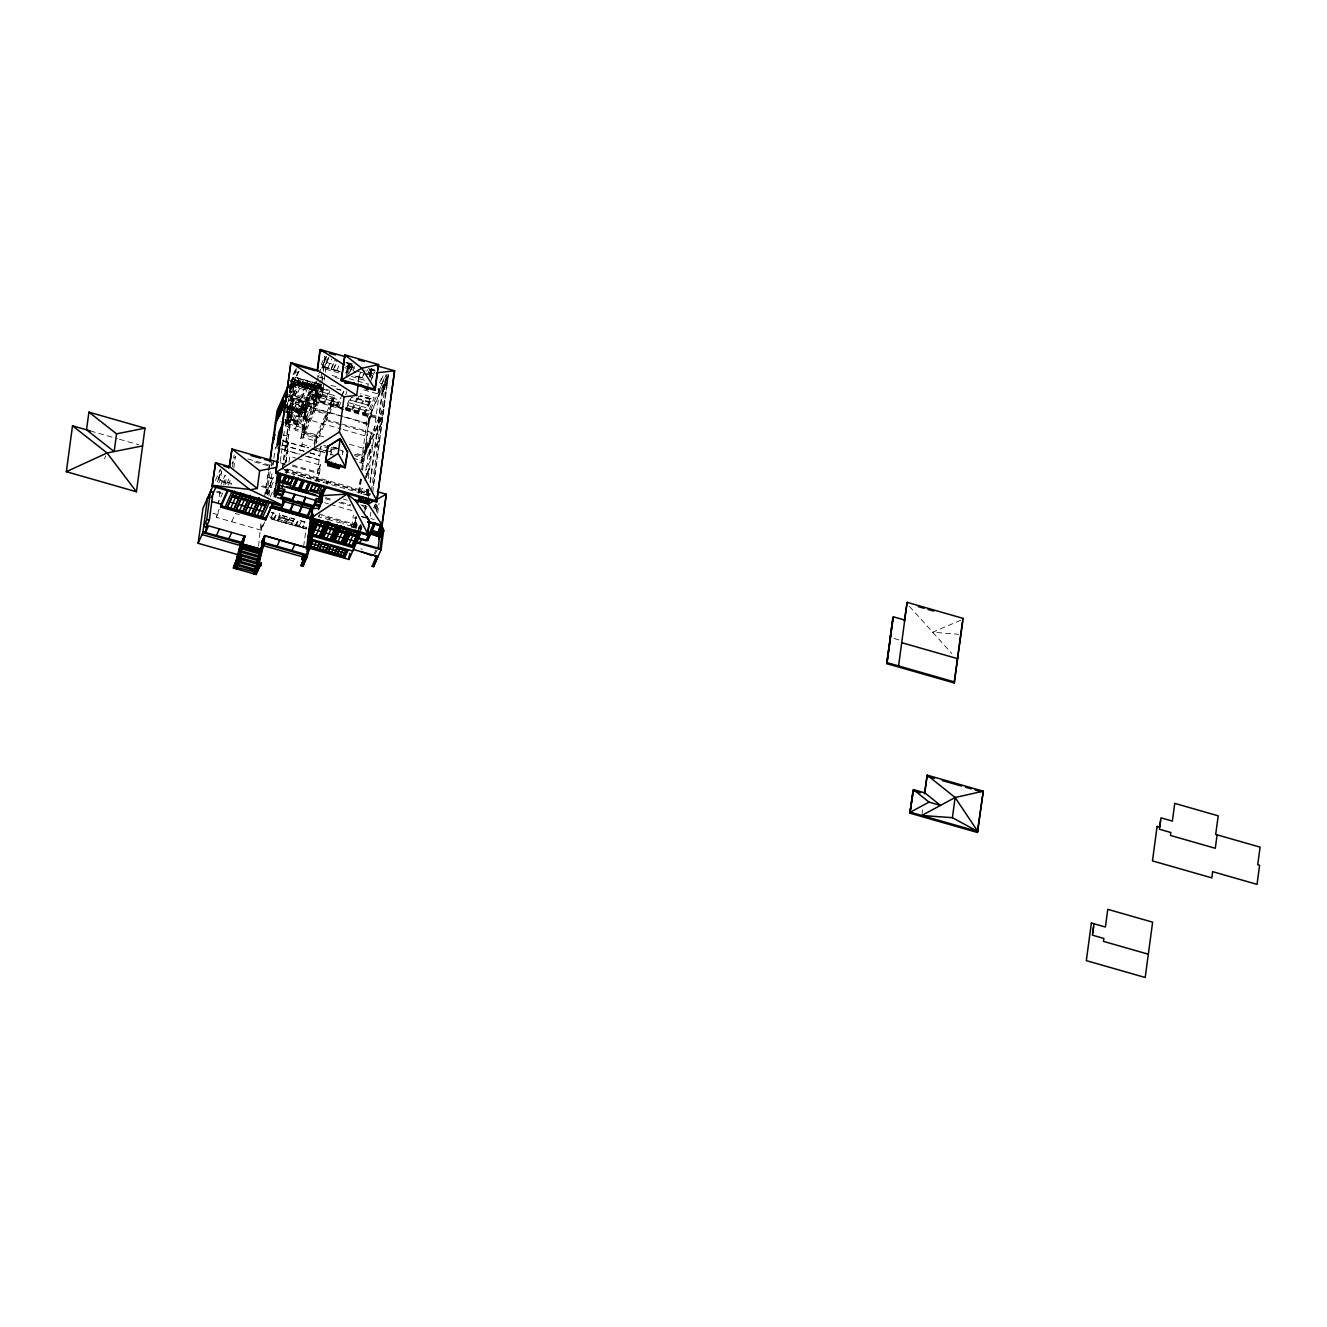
<?xml version="1.0" encoding="UTF-8"?>
<svg xmlns="http://www.w3.org/2000/svg" width="1327" height="1327" viewBox="0 0 1327 1327"><rect width="100%" height="100%" fill="white"/><g stroke="black" fill="none" stroke-linecap="round" stroke-linejoin="round"><path stroke-width="0.75" stroke-dasharray="5 3.75" d="M258.616 546.011L261.187 520.284M305.392 405.896L306.222 398.266L313.67 381.529M303.385 404.121L303.535 405.382L368.475 423.943L369.304 416.33L388.015 374.28L381.911 419.763L306.222 398.266M282.535 444.744L282.701 443.517M231.595 484.504L231.727 483.459L220.282 480.192L221.592 470.869L216.699 481.834M301.71 411.586L304.43 405.515M303.817 418.105L306.52 397.619L369.586 415.666L362.138 469.161M314.283 383.204L307.665 398.316L303.684 397.171L308.411 386.588L312.376 387.716M367.679 489.995L366.998 495.12L368.126 489.016L367.679 489.995L362.039 488.386L361.259 494.158M264.836 521.926L261.17 530.153L216.318 517.314L218.905 509.435M223.815 484.936L225.159 475.083L221.062 484.289M225.358 484.388L226.419 476.526M232.524 466.789L234.099 454.995M233.784 468.232L235.36 456.422L232.109 463.737M268.767 471.848L265.815 493.793L273.495 476.559M269.033 469.858L270.094 461.879M261.17 530.153L262.182 522.656M266.312 493.744L267.075 488.154M267.109 494.208L267.606 490.509M267.59 495.004L268.601 487.54L260.706 485.267M268.933 495.95L272.35 470.471M273.047 465.196L273.86 459.125M273.876 458.147L275.502 447M280.296 461.431L281.108 455.31M281.39 453.27L284.326 431.391M285.205 423.91L285.952 419.266M286.848 411.685L287.859 405.117M290.182 388.363L290.713 384.366M290.231 388.247L290.165 384.2M289.054 401.252L288.473 397.967M291.608 387.932L293.101 377.614L291.426 388.479L288.158 387.534M291.791 387.982L293.101 377.614M292.139 388.081L293.615 377.764M282.203 468.613L293.814 381.778L288.208 380.185M293.781 384.299L296.684 378.311M282.734 468.796L296.319 367.496L292.139 376.885M295.49 378.178L295.772 377.283L319.127 383.967M286.499 447.381L287.295 445.607L285.902 445.208L285.106 446.983L286.499 447.381L288.788 434.46L287.395 434.062L286.549 435.936M284.658 465.296L295.921 381.347L294.66 379.904L323.158 388.065L303.933 431.242L301.76 446.021L308.66 447.614M285.969 462.559L288.092 446.801M279.483 513.3L278.919 517.115L293.731 521.345L278.985 516.949M297.132 385.095L300.035 379.008M298.907 378.941L296.004 384.913L298.923 378.809M298.227 385.543L301.113 379.572M286.615 473.59L287.13 469.808M298.426 385.46L301.146 379.323M287.047 472.628L287.561 468.829M289.004 462.078L289.767 456.388L295.539 458.047M300.466 386.041L303.17 380.169M302.689 386.688L305.558 380.849M303.336 380.219L296.684 395.164L300.648 396.309L305.376 385.709L301.395 384.581M298.824 416.894L300.234 410.673L284.243 406.278M299.952 409.943L302.954 402.695M284.509 407.14L299.919 411.552L300.201 409.479L286.715 405.614M300.532 412.548L303.734 404.735L309.108 406.211M303.783 387.003L306.703 380.899L303.767 387.136M301.013 411.752L306.122 413.211M304.895 387.318L307.814 381.231M302.821 411.851L305.392 405.647L300.897 438.64L302.772 439.171M306.172 387.816L308.892 381.794M307.781 381.479L304.878 387.451M303.916 412.282L306.67 406.012M307.118 387.948L310.004 382.126M307.3 387.998L310.037 381.861M300.897 438.64L303.8 426.813M314.433 447.116L315.262 440.912L303.103 437.446L308.975 392.095L313.769 393.455M304.165 432.254L304.994 426.05L321.615 388.695L320.786 394.899L304.165 432.254L316.307 435.72L315.478 441.924L332.098 404.569L332.928 398.365L320.786 394.899M310.435 389.043L313.321 383.072M312.044 382.707L309.324 388.711L312.21 382.757M313.786 389.856L316.655 384.017M314.864 390.304L317.617 384.034M318.215 383.138L315.113 392.742L313.437 405.15L290.049 398.448M315.909 390.934L314.167 403.541L287.528 395.91M316.208 390.287L315.212 397.685L321.167 384.316L320.504 389.309L322.361 389.839L321.532 396.043L333.674 399.527L332.845 405.714M315.577 400.356L316.257 395.346M317.136 388.197L318.397 378.792M316.821 394.053L316.158 399.062L318.032 399.593L319.89 385.726M318.828 383.934L315.345 409.943L327.487 413.427L326.658 419.631L373.849 433.133L379.771 389.027M320.952 377.797L321.748 371.859M322.279 367.894L322.461 366.517M322.03 379.804L322.527 376.088M323.174 369.387L324.933 356.233L319.907 367.513M321.731 384.2L321.283 387.534L302.075 430.694M321.963 382.524L322.71 376.968M323.456 371.361L325.48 356.333M314.101 444.081L314.93 437.877L302.788 434.393M303.103 437.446L322.328 394.268L323.954 382.126M324.219 380.136L325.015 374.197M325.281 372.207L327.404 356.366M269.547 516.866L306.272 527.383L303.618 546.575M319.343 451.031L321.416 446.171L328.897 448.31M320.023 466.507L317.236 473.009M315.959 481.668L319.442 473.839L320.686 464.533L317.402 471.931M285.073 421.455L305.674 427.36L304.828 433.564L316.987 437.031L316.158 443.235L333.641 403.939L334.47 397.735L322.328 394.268M330.821 455.012L331.767 447.929L330.224 451.396M346.148 376.503L347.508 366.219L354.757 368.292M346.845 371.875L348.984 364.361M347.525 370.78L347.292 372.505L348.006 370.88M347.608 370.084L348.072 366.65M347.807 372.605L348.288 368.989M348.835 364.859L346.695 372.373M347.475 377.133L349.548 361.624L347.259 366.799L352.335 370.001M342.515 454.68L342.98 451.13L341.437 454.614M358.207 380.965L359.103 374.28M358.472 382.259L359.484 374.728M367.596 388.711L368.325 383.287M370.88 376.304L371.975 368.043L369.536 374.247L371.162 370.615M369.719 373.849L369.934 372.622L368.491 372.224M370.515 373.02L370.051 376.47L370.764 374.861M370.449 377.266L370.681 375.541L369.951 377.167M370.863 374.877L371.427 370.747M352.882 458.13L361.624 460.618L367.529 416.512L386.306 374.347M353.927 526.952L355.304 516.717M358.539 492.582L360.529 477.786M361.574 469.924L363.167 458.114L354.425 455.625M369.304 416.33L368.16 424.773L358.124 421.886M355.769 518.094L355.288 521.677L356.515 518.89M359.136 492.964L361.259 477.139M355.022 526.719L356.333 516.949M354.939 527.516L356.465 516.75M359.6 492.765L361.525 478.45M362.619 470.272L369.354 420.543M365.423 452.043L368.276 443.6L367.878 446.519M355.835 527.167L356.615 521.362M370.648 417.623L371.477 411.436L366.683 410.06M356.167 528.279L357.262 520.084M368.209 445.806L370.598 438.358L370.216 441.294M369.437 454.464L370.067 449.82M369.553 454.216L370.167 449.571M378.129 392.925L378.693 388.794L378.261 389.756M360.28 528.312L360.762 524.679M378.759 391.299L385.411 375.408M360.314 529.49L361.044 524.032M364.942 480.756L369.105 468.531L364.776 478.234M366.086 494.639L366.899 488.601M368.243 478.549L374.181 434.294L325.115 420.261L325.944 414.057L313.802 410.574L314.632 404.387L288.938 397.022L295.921 381.347L328.996 390.884L324.103 401.882M364.527 513.566L365.622 505.371M365.29 509.236L365.788 505.554M368.972 490.094L368.143 496.232L368.126 489.016M370.067 481.9L382.989 385.56M368.16 499.151L369.254 491.007M370.349 482.862L383.569 384.266M382.657 391.681L383.271 387.036L387.517 377.316M386.489 375.342L380.832 417.441L361.624 460.618M371.444 491.023L381.164 418.619L341.918 407.389M378.908 441.924L379.456 437.794L375.591 449.19M373.318 485.616L388.131 375.226L383.337 385.991M372.705 492.466L388.579 374.164M370.283 516.253L370.814 512.338M376.569 510.63L377.382 504.476M376.569 512.056L377.813 503.514M377.648 513.367L378.991 503.414M922.033 813.584L922.547 809.818M285.886 462.377L288.705 442.206M219.95 491.703L218.308 502.833L222.77 492.815M264.521 496.729L269.547 462.924M270.194 471.632L267.988 486.545L271.902 487.656M271.073 465.711L271.919 460.038M295.092 428.704L294.876 430.147L303.734 432.685M306.272 527.383L306.056 528.809L271.206 519.023M320.437 451.362L316.125 480.573L319.575 472.794L290.663 464.533M351.655 526.786L353.397 515.058M353.529 527.317L354.972 517.547M358.589 493.063L360.944 477.123M318.762 388.28L317.8 390.437M303.269 402.711L304.198 404.818M288.158 442.836L287.893 443.4M297.696 404.453L298.426 402.745M285.023 409.529L289.137 400.223L294.063 401.633L287.196 417.109L290.348 407.157M288.954 414.024L286.765 418.967L298.094 422.202L287.229 419.1M288.042 419.332L295.788 401.849L304.58 404.37L296.8 421.82L303.485 406.377M288.208 419.382L295.058 403.972M291.194 419.216L294.212 412.398M301.03 405.399L301.776 403.707M303.601 416.927L308.527 405.846M104.468 458.794L105.762 455.891M215.455 480.407L220.332 469.443L218.739 480.822L230.201 484.106M217.246 481.95L221.31 472.81M218.806 482.812L220.431 479.147M226.834 483.658L230.915 474.519M228.111 485.101L230.55 479.611M216.318 517.314L219.983 509.087M290.447 382.358L295.987 369.918L299.272 370.847L289.12 393.638M293.25 378.411L290.215 385.46M290.099 386.273L292.554 378.825L293.3 379.422M289.999 387.102L293.035 380.053M289.883 387.915L292.919 380.866M289.767 388.728L292.803 381.695M289.684 389.425L292.686 382.64M289.75 390.287L292.487 384.15M289.336 392.012L298.791 370.216L298.475 372.622L295.208 371.693M231.744 521.727L235.393 513.499L239.324 514.627M289.22 392.825L291.907 385.676M289.999 392.162L291.691 387.318M294.893 384.598L297.829 378.361M286.184 407.074L288.672 399.908M297.115 385.228L299.869 378.958M299.67 381.347L293.383 395.496L309.971 400.256L316.257 386.091M291.575 401.019L286.682 412.017L289.021 412.68M294.66 395.877L302.092 379.588M295.009 395.977L302.257 379.638M289.303 414.92L286.151 424.872L288.755 419.05M288.705 419.863L285.587 426.879L286.416 420.676L289.551 413.659L283.945 412.05M294.528 411.685L297.231 405.598M301.312 397.768L306.902 385.245L300.582 383.437M271.438 466.142L273.395 461.763M301.677 397.868L308.926 381.546M302.025 397.984L307.599 385.444L313.902 387.252M292.819 419.68L295.838 412.879M296.17 412.15L298.874 406.062M281.988 445.192L282.684 443.616M281.855 446.287L282.634 444.047M294.445 420.145L297.48 413.344M297.795 412.614L300.516 406.526M303.12 402.745L300.3 411.602M299.603 411.27L303.219 403.076M299.919 411.552L303.385 403.607M303.468 403.889L295.971 420.858L289.452 419L295.705 404.884L302.257 406.759M303.651 404.453L300.184 412.398L300.466 410.342L285.04 405.929M310.385 392.477L315.08 381.927M317.435 376.636L317.85 375.674M318.729 373.733L326.342 356.631L321.781 368.043L339.579 373.152M265.997 494.125L273.345 477.587M295.208 428.737L296.933 424.856M297.63 423.247L300.284 417.259L307.184 419.232M316.208 381.512L308.196 399.543L343.793 409.728M317.02 379.721L319.425 374.314M308.328 399.775L315.561 383.569M308.677 399.875L317.037 381.363M313.769 389.989L316.506 383.719M299.139 423.678L301.329 418.735L306.703 420.277M324.219 367.297L328.549 357.593M267.639 494.772L273.843 480.805M328.781 357.925L324.684 367.148L330.987 368.956L335.101 359.733M304.862 412.564L307.781 406.327M311.298 398.979L318.198 383.503M300.333 424.01L302.158 419.913L306.338 421.107M311.663 399.079L318.43 383.851M303.734 418.304L305.641 414.007L287.478 408.816M312.591 399.344L320.952 380.285M319.525 384.266L316.091 394.252L320.703 383.901M270.244 496.829L272.35 492.118M327.869 367.977L331.899 358.92M315.345 396.74L321.018 383.984M301.859 432.138L303.618 428.206M285.006 473.075L286.45 469.841M331.236 369.304L335.549 359.6M318.032 400.14L322.925 389.143M303.75 432.619L305.475 428.737L280.76 421.654M261.386 528.61L264.322 522.025M287.395 470.14L286.566 472.014L294.976 474.419M318.961 400.406L323.854 389.408M333.11 369.835L337.423 360.131M339.861 371.494L333.558 369.686L336.03 364.162M273.08 513.167L270.559 518.824L306.089 528.76L301.959 527.582L304.397 522.125M336.743 370.515L338.767 365.987L335.731 365.107M325.032 402.147L329.942 391.15M273.611 519.67L276.132 514.03L271.554 512.637M273.727 519.703L276.281 513.98M274.075 519.802L276.729 513.848L271.488 512.338M277.31 520.715L279.964 514.76L294.776 519.006L292.156 524.862M297.862 475.049L369.785 495.717M279.599 516.767L280.279 515.224M330.174 403.624L333.857 395.38L328.714 393.903M278.488 521.047L279.732 518.26L284.791 519.703L283.563 522.456M316.307 435.72L332.928 398.365M331.12 403.889L334.786 395.645M347.11 367.844L349.416 362.669M315.262 440.912L334.47 397.735M345.634 373.053L349.665 363.996M347.127 369.984L348.57 366.75M348.619 367.197L350.245 363.548M350.311 366.949L352.037 363.067M351.638 365.141L350.925 366.75L353.247 367.43L353.977 365.804M284.044 518.028L284.724 516.485M348.752 374.032L352.849 364.825M350.428 371.145L353.314 364.676M335.947 406.045L338.7 399.858L333.558 398.382M284.741 522.788L286.4 519.073M336.892 406.311L340.657 397.835M341.404 396.143L343.66 391.067L336.892 389.126M353.082 369.918L354.558 366.584M337.24 406.41L341.056 397.801M341.835 396.093L344.124 390.934L336.71 388.811M285.902 523.12L287.13 520.366L292.189 521.826L290.995 524.53M321.018 446.088L319.873 448.675L333.541 452.59M338.866 406.875L341.935 399.991M288.971 519.438L289.668 517.912M345.634 394.915L346.646 392.659M293.466 520.731L294.163 519.189L280.213 515.108L279.45 516.8L293.549 520.847L294.312 519.139M358.705 376.802L360.728 372.273M349.266 399.792L345.601 408.036L363.814 413.244M346.529 408.301L351.423 397.304L368.724 402.247M295.39 525.757L297.994 519.919L305.011 521.926L302.44 527.715M295.755 525.857L298.243 520.267L304.546 522.075L302.075 527.615M295.871 525.89L298.326 520.383M365.107 370.399L361.823 377.78L355.52 375.972L361.757 377.664M362.072 378.129L363.515 374.894M366.799 371.295L367.529 369.686M298.907 526.753L301.362 521.246M351.672 409.778L356.565 398.78M369.868 369.171L368.243 372.804L369.686 373.219M352.6 410.043L357.494 399.045M357.792 398.399L358.804 396.126L370.017 399.344M369.603 374.811L371.626 370.283M369.769 374.645L371.278 371.245M369.553 376.37L370.996 373.136M323.473 482.58L324.319 480.706M371.295 378.693L374.811 371.112L370.084 369.752M370.946 380.667L374.546 372.572M357.743 411.503L362.636 400.522M326.276 483.376L327.122 481.502M358.688 411.785L363.581 400.787M327.105 484.355L328.665 480.872M327.686 483.774L328.515 481.9M368.923 401.484L369.851 399.394M363.515 413.924L370.299 398.697M319.177 515.158L318.48 516.734L328.532 519.603L329.229 518.028M318.712 516.8L319.409 515.224M364.461 414.19L371.228 398.963L360.562 395.91M364.809 414.289L371.693 398.813L360.579 395.645M379.588 382.856L382.856 375.226M383.155 375.723L379.821 383.204L382.159 383.868M369.138 409.297L374.28 397.735L360.463 393.787M371.925 411.171L382.856 386.588M383.304 387.036L387.335 377.979M383.005 389.275L387.036 380.219M368.757 421.87L371.228 416.33L372.058 410.143L367.264 408.766M382.508 392.195L386.82 382.491M368.475 423.943L369.072 422.616M381.894 393.82L387.7 380.766M382.375 393.223L387.152 382.458M330.158 518.31L329.461 519.869L339.281 522.672L339.977 521.113M362.453 454.431L381.662 411.254L383.536 411.801L382.74 413.576M383.569 407.356L384.366 405.581M365.522 449.057L371.311 435.853L370.581 441.377L364.825 454.315M363.167 458.114L361.143 462.642L363.017 463.173M381.164 418.619L364.543 455.974L354.724 453.154M364.079 459.822L363.233 461.73L357.361 460.054M381.911 419.763L382.707 417.988L345.435 407.323M340.674 523.087L341.371 521.511M376.072 445.573L379.306 438.292M366.484 474.635L368.956 469.028M366.484 477.057L368.475 472.644M361.326 493.412L362.155 491.537M351.191 524.314L350.494 525.89L342.648 523.634M352.119 524.58L351.423 526.155L361.475 529.025M364.195 508.722L365.754 505.239M365.953 509.07L366.634 507.528M358.406 528.743L359.982 525.227M358.273 529.772L359.849 526.222M358.638 530.054L360.28 526.355M360.231 529.904L361.873 525.824M361.243 528.959L361.939 527.4L321.383 515.788M373.667 507.826L375.209 504.376M374.065 507.66L375.723 503.928M375.027 508.307L376.603 504.774M374.894 509.336L377.25 504.028M360.861 548.864L362.271 549.262M374.197 553.741L375.873 549.975M375.242 554.056L376.918 550.274M303.103 478.052L304.762 477.305M960.881 620.173L932.649 632.216L958.724 634.306M363.382 374.297L375.093 373.003M351.373 527.118L361.491 529.191M370.93 368.823L374.877 369.951M345.8 362.205L351.506 363.83M368.392 368.657L375.392 370.664M346.297 362.669L351.555 364.179M370.482 369.818L375.276 370.963M346.546 363.017L352.7 364.859M347.442 366.385L355.669 368.209M347.259 366.799L354.508 368.873M326.857 362.57L333.044 364.344M344.605 367.662L350.676 369.387M357.693 371.394L363.764 373.136M366.567 373.949L372.638 375.674M324.833 367.098L330.904 368.84M333.707 369.636L339.795 371.378M322.361 366.75L340.11 371.842M355.055 376.122L363.946 378.659M351.456 376.536L367.28 381.065M349.2 378.693L367.894 384.05M332.015 375.441L338.236 377.15M335.15 377.382L339.032 378.494M377.896 389.624L378.941 389.922M319.293 377.183L326.774 379.306M363.88 389.939L379.107 394.285M330.854 385.311L338.75 387.567M345.999 391.747L346.944 392.012M319.077 384.349L295.622 377.598L318.928 384.681M318.065 387.036L329.295 390.238M356.863 398.133L369.006 401.6M300.35 383.088L314.366 387.102M292.885 383.752L316.257 390.437M316.556 390.42L321.698 391.896M322.643 392.162L327.769 393.638M350.212 400.057L355.337 401.517M356.283 401.799L361.425 403.259M362.354 403.524L367.496 405M292.836 383.868L316.191 390.553M292.122 384.05L316.191 390.835M292.471 384.448L315.826 391.133M291.741 386.057L315.113 392.742M315.345 393.174L320.47 394.65M348.984 402.794L354.127 404.271M355.055 404.536L360.198 406.012M361.126 406.278L366.269 407.754M288.871 385.925L292.139 386.854M313.189 394.749L308.395 393.373L303.983 426.415L285.769 421.206M314.117 395.927L319.26 397.387M320.189 397.669L325.331 399.128M326.26 399.394L331.402 400.87M332.331 401.136L337.473 402.612M347.757 405.548L352.899 407.024M353.828 407.289L358.97 408.766M359.899 409.031L365.041 410.491M289.867 390.669L294.893 392.112M311.48 396.856L316.49 398.282M333.641 403.939L343.477 406.759M290.961 392.444L294.312 393.406M310.9 398.15L336.262 405.365M332.098 404.569L339.944 406.825M345.783 410.292L367.529 416.512M288.059 394.716L314.698 402.33M287.345 396.325L313.985 403.955M290.215 398.083L313.62 404.768M289.95 399.178L313.155 405.813M288.904 399.891L294.528 401.5L286.632 419.116L287.461 412.913L290.58 405.896L284.973 404.304M293.914 401.683L289.22 400.339L286.781 405.846L291.476 407.19M306.189 405.183L310.866 406.526M303.651 404.967L308.959 406.543M368.508 423.645L303.584 405.1L302.954 402.114L304.065 405.266M294.926 403.79L303.717 406.311M303.734 410.69L308.411 412.017M287.229 407.323L300.731 411.188L300.449 413.261L286.964 409.396M286.698 408.534L300.383 412.349M284.144 410.491L289.75 412.1M283.729 411.536L289.352 413.128M287.262 413.576L341.205 429.019M343.195 429.583L366.816 436.351M289.833 415.865L291.227 416.263L290.447 418.038L295.125 383.121L293.864 381.678M284.791 419.564L304.513 425.221M285.222 420.394L304.994 426.05M288.639 424.773L290.032 425.187L288.871 429.732L289.668 427.957L288.258 427.559M285.272 425.901L325.696 437.462M349.432 444.263L365.157 448.758M333.143 446.983L337.058 448.111M333.873 447.464L339.762 449.156M323.556 445.358L329.411 447.033M331.368 447.597L343.096 450.948M354.608 454.249L363.349 456.737M282.817 434.858L287.992 436.235M330.771 448.858L334.52 449.919M302.025 444.213L310.584 446.668M314.25 447.713L331.883 452.772M312.077 448.609L323.141 451.761M282.734 440.581L308.61 447.962M312.044 448.941L328.283 453.618M330.241 454.182L336.129 455.858M359.435 462.509L362.968 463.521M283.049 440.946L306.637 447.697M314.499 449.953L320.404 451.644M282.469 444.877L308.03 452.192M309.987 452.756L319.824 455.559M282.419 445.142L307.98 452.457M309.954 453.021L319.774 455.825M281.838 449.057L299.537 454.133M307.4 456.372L319.21 459.756M275.8 447.614L303.402 455.509M305.359 456.073L319.16 460.021M297.464 458.595L320.603 465.213M292.454 466.109L319.442 473.839M280.345 462.824L286.134 464.483M894.05 638.519L899.756 640.161M288.125 469.277L371.178 493.03M247.933 458.943L271.637 465.727M284.127 469.194L370.565 493.943M283.845 469.841L370.283 494.589M254.485 461.896L269.779 466.275M291.409 473.573L294.594 474.386M298.094 475.398L311.414 479.213M314.914 480.208L321.234 482.016M363.051 493.976L370.731 496.182M269.315 477.654L272.931 478.699M267.424 477.272L272.898 478.914M343.328 499.085L347.309 500.213M362.453 505.156L367.098 506.483M325.546 497.658L331.335 499.317M341.006 502.087L350.66 504.857M90.402 430.943L117.456 438.69M119.397 439.237L138.738 444.777M325.397 498.687L331.203 500.362M338.932 502.568L350.527 505.886M324.667 502.751L328.565 503.878M330.523 504.426L352.02 510.58M261.253 486.495L269.232 488.784M361.425 516.385L367.032 517.994M361.591 516.734L369.072 518.874M319.326 514.13L361.84 526.288M217.064 491.172L220.863 492.267M216.434 492.052L224.031 494.241M270.824 518.26L273.86 519.122M296.054 525.475L302.125 527.217M212.983 513.317L216.716 514.378M370.863 518.575L374.231 519.554M345.849 365.987L356.084 372.539M360.894 504.708L366.103 508.705M909.426 606.356L951.857 653.581M378.693 388.794L378.991 390.984M301.577 386.373L304.48 380.268L301.577 386.373M308.229 388.264L311.148 382.176L308.411 388.33M366.401 466.175L365.837 470.305L370.167 460.602L370.714 456.471L366.401 466.175M367.994 454.282L367.297 459.457L371.61 449.753L372.306 444.578L367.994 454.282M378.062 430.23L377.498 434.36L381.512 422.467L378.062 430.23M292.968 412.05L289.95 418.868L295.689 420.51L298.724 413.692L292.968 412.05M296.004 405.249L293.3 411.32L299.039 412.962L301.743 406.891L296.004 405.249M295.921 402.031L295.158 403.723L303.584 406.128L304.347 404.436L295.921 402.031M305.857 404.735L300.682 416.379L306.288 417.972L311.463 406.327L305.857 404.735M306.106 405.067L301.146 416.23L306.039 417.64L311.016 406.477L306.106 405.067"/><path stroke-width="1.5" d="M262.398 542.063L306.968 554.819L309.755 548.549L312.26 529.888L309.49 536.108L306.57 558.02L262.182 545.314M306.554 558.02L306.736 556.643L302.904 566.231L301.047 565.7L304.895 556.113L301.047 565.7M311.463 514.743L310.933 518.84L367.463 535.013L369.586 521.461L366.982 516.435M88.909 412.133L116.544 433.846L114.172 451.562L86.52 429.832L88.909 412.133L144.975 428.173L136.432 491.77L66.35 471.699L72.504 425.818L90.402 430.943M237.367 554.52L198.121 543.29L202.865 532.608L207.51 498.123M206.73 519.603L210.529 491.338L213.1 492.068L209.301 520.35L206.282 527.134L203.711 526.404L206.73 519.603L209.301 520.35M205.436 533.338L206.813 523.103M211.375 489.547L210.96 492.516L211.126 490.078M283.414 499.682L282.22 506.333L212.138 486.279L215.604 462.692L229.621 466.706L257.272 488.436L259.644 470.72L232.009 448.99L229.189 467.685L223.931 466.175M273.13 502.8L265.699 519.985L220.846 507.146L221.261 504.111M257.09 564.638L260.175 565.567L256.194 574.508L233.386 567.989L237.384 559.43L240.336 544.883L261.12 550.838L260.855 552.928M233.834 567.392L237.649 556.975M235.028 567.044L235.161 564.904L234.879 566.994L256.476 572.451M235.294 568.271L238.843 560.293L237.898 560.027L234.315 568.255L236.239 568.437M236.704 560.359L237.516 555.847L241.249 556.925L240.585 560.326L236.853 559.264M235.808 567.276L236.09 565.169L256.094 570.909M237.019 559.33L237.516 555.847M237.699 558.75L240.618 552.065M236.753 567.541L237.052 565.402M238.114 557.224L241.033 550.373M238.147 558.186L237.865 560.276L238.843 560.293M238.578 556.278L241.448 548.864M239.009 554.586L241.63 547.106M239.606 551.302L242.493 543.722M261.469 550.058L240.535 544.07L261.95 550.174M239.407 553.06L242.061 545.414M240.021 549.61L242.957 542.76M240.685 543.97L240.486 544.418M240.27 548.598L243.372 541.25M237.699 559.828L239.971 554.603M239.922 553.873L237.467 559.762M240.9 547.139L243.82 539.376M241.099 545.38L245.014 536.008L241.249 543.307L244.334 536.058L208.571 525.824L205.536 532.608L202.965 531.878L242.211 542.428M241.547 543.523L244.002 537.667M241.763 543.755L241.978 542.793M240.585 560.326L241.249 556.925M244.367 535.826L238.893 557.373M245.014 536.008L239.507 557.904M253.971 570.975L253.391 573.712L259.362 559.413M253.872 573.845L254.253 570.328M254.535 569.698L256.376 570.411M254.585 572.086L254.32 573.977L257.902 565.75L258.815 566.281L257.902 565.75M254.801 569.233L236.654 563.925M270.094 461.879L272.234 445.905M269.845 460.867L277.094 410.673L288.805 384.399M256.493 567.923L259.163 561.172M257.222 562.233L256.857 564.987L260.59 566.048L261.253 562.648L257.222 562.233L260.971 563.295L260.59 566.048M274.208 435.704L276.116 421.571M256.194 574.508L256.028 573.032M257.023 565.053L257.521 561.586M257.388 565.153L257.654 562.698L260.888 565.402L257.123 564.357M257.952 561.255L261.087 553.558M263.492 542.345L257.985 563.71M258.798 557.871L262.846 544.916M277.343 418.801L278.687 408.799L287.362 389.309M258.334 562.963L258.616 560.873L237.815 554.918M259.229 556.179L262.364 548.482M259.644 554.487L262.564 547.819M264.504 518.028L258.715 516.9M259.163 559.612L259.445 557.522L238.661 551.568M260.109 552.629L262.779 545.878M260.291 551.949L264.421 541.715L261.369 548.681M265.201 535.61L261.502 542.743L264.902 536.008M260.722 550.257L264.421 541.715M279.483 416.562L280.279 406.41L279.98 412.697M260.241 556.942L253.673 571.638M260.407 555.366L257.538 562.781M261.17 549.478L264.123 541.632M261.319 548.117L262.033 542.295M280.279 406.41L278.886 416.529M261.054 552.828L240.054 546.973M279.914 411.801L282.419 404.735M261.502 552.049L258.367 559.563M261.751 549.411L240.768 543.771M265.699 519.985L266.213 516.153M259.827 565.849L257.09 571.539M264.587 535.677L309.805 548.615L306.719 554.52M282.336 410.093L283.149 399.941L282.054 410.375M264.123 541.798L264.836 535.992M281.838 410.308L283.149 399.941M282.502 408.169L283.679 400.09M376.984 365.804L394.6 370.78L376.652 502.087L275.734 473.208L290.878 362.636L317.518 370.25L356.714 395.413L358.224 384.133M281.224 436.666L282.054 430.462L277.741 440.166L276.912 446.37L280.511 438.275M282.485 427.36L283.099 422.716L278.786 432.42L277.957 438.607L282.269 428.92M273.943 494.308L274.672 488.883M287.345 393.538L286.814 397.536L287.345 396.325M274.523 495.883L277.675 472.478M277.078 481.502L278.123 473.722M278.371 474.784L277.658 480.208L277.973 478.765M274.208 496.729L277.36 489.547L279.018 477.139L280.412 477.538L279.035 487.872M281.424 496.945L281.191 498.653L284.31 491.172M283.978 492.168L278.322 490.907M284.028 491.819L284.642 489.481L277.625 487.473M282.22 506.333L282.983 500.661M284.36 491.554L284.642 489.481M294.843 494.589L291.807 500.876M281.556 497.426L291.89 500.395M295.042 494.424L305.31 497.31M319.89 350.494L317.087 371.228L317.535 370.2M317.518 370.25L320.321 349.515L345.733 356.797M305.509 497.144L302.506 504.442L305.442 497.625M305.724 497.492L321.748 502.236L318.48 509.585M303.75 560.077L301.876 559.53L303.518 554.885M303.103 564.854L302.921 566.231L307.433 556.079L308.727 546.508M306.388 549.428L310.501 518.857L312.691 513.914M314.665 505.139L319.807 506.615L320.072 504.542L319.11 508.191L312.608 508.556L310.933 518.84L323.058 521.312M326.177 487.175L322.411 495.635L347.077 494.059L367.894 534.051L311.364 517.862L312.608 508.556M313.205 506.035L312.973 507.76L316.407 498.57L321.084 499.914L320.653 500.876L322.046 490.542M309.241 542.693L310.004 536.954L308.129 536.423M315.743 501.258L321.316 503.215L322.975 490.808M315.793 500.926L316.407 498.57M313.354 535.212L309.573 544.435M318.845 500.13L319.309 496.68L322.478 489.58L323.406 489.845L321.748 502.236M319.608 500.826L320.537 493.943L308.843 490.592L307.698 493.18L289.933 488.104L291.094 485.516L278.471 481.9M319.956 501.258L321.101 492.649L319.243 492.118L322.063 485.748M347.608 451.396L345.103 467.834L325.48 462.227L327.885 446.453L340.193 438.557L347.508 452.059L340.16 438.756L327.869 446.569M327.985 445.789L325.48 462.227M321.084 499.914L322.478 489.58M340.641 465.047L338.999 468.746L327.786 465.545L328.267 461.995M341.172 380.7L344.937 354.923L378.577 364.543L375.242 389.358L374.811 390.32L341.172 380.7L344.937 354.923L361.823 368.259L375.242 389.358L341.603 379.721L361.823 368.259L378.577 364.543L377.631 369.337M354.292 382.839L345.037 383.337L345.169 382.309M339.413 431.972L276.165 472.23L377.084 501.125L339.413 431.972L344.124 396.806L290.878 362.636L275.734 473.208M338.203 453.403L325.895 461.298L345.518 466.905L338.203 453.403L340.193 438.557M345.103 467.834L345.518 464.732M345.783 462.791L346.828 454.995M361.143 384.996L367.463 389.74L367.844 388.164L367.629 389.358M349.797 553.293L348.968 559.48L308.063 547.835M353.214 549.411L377.847 556.461L373.55 566.679L372.141 566.281L373.65 565.916M374.811 390.32L377.117 373.152M360.579 532.857L356.432 542.71L381.065 549.76L373.55 566.679M369.321 521.196L367.463 535.013L361.856 533.404M356.797 537.369L367.712 540.504L368.375 535.561M376.652 502.087L394.6 370.78L377.034 372.787M371.643 555.499L360.961 551.634M383.304 530.518C380.368 516.385 374.745 546.624 381.098 526.073C387.633 541.665 380.252 514.561 378.925 532.741M378.858 532.376C381.496 525.376 383.569 525.077 379.489 533.918M379.14 532.973L379.539 535.959L382.126 528.809M376.337 556.842L373.318 555.167M378.112 547.985L379.622 536.738L382.392 529.407M380.02 534.399L380.484 535.378M380.318 535.677L379.754 534.499M380.418 535.876L379.091 532.243M381.811 527.532L382.657 529.291L380.119 548.681L356.532 541.93M382.01 527.93L379.854 534.698M381.065 549.76L383.685 530.253L382.591 529.788M904.317 621.019L907.121 602.342L963.186 618.399L954.213 682.957L886.701 663.633L892.938 617.768L893.37 616.806L904.749 620.057M893.37 616.806L886.701 663.633M898.578 665.938L907.121 602.342M924.388 793.828L927.191 775.15L983.274 791.191L977.418 832.493L909.907 813.169L913.44 789.598L924.819 792.849L940.478 805.406L929.033 802.122L913.44 789.598L909.907 813.169L913.009 790.577M924.819 792.849L927.191 775.15L955.125 797.51L977.85 831.515L910.339 812.19L929.033 802.122M954.213 682.957L962.506 621.252M977.85 831.515L952.404 817.681L955.125 797.51L983.274 791.191L977.418 832.493M1093.581 926.744L1092.42 935.153L1103.865 938.454L1103.467 941.374L1148.336 954.213M1160.561 820.799L1159.383 829.226L1170.829 832.51L1170.447 835.446L1215.3 848.285L1217.108 834.832M349.465 555.814L348.968 559.48L360.48 533.62M198.121 543.29L202.981 508.291L213 485.881M889.82 640.36L892.938 617.768M282.203 488.618L282.767 484.587M1092.702 933.08L1094.012 923.774M251.782 514.594L259.213 497.89M236.405 562.913L241.73 541.947L238.528 557.456M239.275 558.335L243.886 537.087M255.763 568.852L261.071 547.802L256.443 568.968M258.616 564.191L263.227 542.942M258.848 563.759L264.189 542.544M378.61 532.11L380.783 536.191L370.25 533.056M890.649 636.462L887.133 662.654L954.644 681.978M212.138 486.279L215.604 462.692L249.675 489.464L282.651 505.371L212.569 485.317L249.675 489.464M207.36 499.151L210.379 492.367M211.308 497.542L216.517 485.815M228.41 467.784L230.035 464.118M229.189 467.685L232.009 448.99L278.405 462.277M227.746 489.58L221.244 504.21L211.706 501.49M220.846 507.146L228.128 490.808M225.159 506.931L232.291 490.924M227.033 507.461L233.718 492.433M234.68 491.156L232.739 495.518L239.042 497.326L240.983 492.964M216.616 535.146L219.386 528.926M230.682 508.141L235.36 497.625M235.924 496.348L236.87 494.241M234.033 509.468L240.734 494.424M288.158 387.534L288.871 385.925M280.296 407.654L283.464 400.92M280.163 408.6L282.618 401.152L283.364 401.749M280.047 409.429L283.099 402.38M279.947 410.242L282.983 403.209M235.907 509.999L242.592 494.971M279.831 411.055L282.867 404.022M243.554 493.694L241.614 498.056L247.933 499.864L249.874 495.502M279.499 413.51L282.535 406.477M275.435 423.081L285.869 399.659M275.966 422.6L285.637 400.887M279.466 415.202L282.22 408.932M283.53 406.195L285.902 400.87M280.063 414.488L282.137 409.761M239.557 510.679L244.234 500.179M244.815 498.886L245.744 496.779M273.213 438.142L274.805 434.393L271.969 446.519M228.891 538.662L231.678 532.442M272.582 442.322L274.158 438.64M242.907 512.006L250.322 495.353M282.535 424.706L278.521 436.616L281.971 428.853M244.782 512.537L251.483 497.509M251.798 497.691L250.504 500.594L256.808 502.402L258.748 498.04M281.49 432.469L277.476 444.363L280.942 436.6M248.431 513.217L253.109 502.717M253.689 501.424L254.618 499.317M240.336 544.883L234.746 566.198L233.668 565.916M253.656 515.092L260.357 500.047M260.673 500.229L259.379 503.132L265.682 504.94L267.623 500.578M233.569 566.612L237.135 558.617L240.884 559.679M233.386 567.989L237.467 558.733M257.305 515.755L261.983 505.255M262.564 503.961L263.492 501.855M238.877 560.923L237.234 565.982M236.488 566.745L239.922 559.447L236.87 566.778M240.17 559.845L236.189 568.785L236.969 566.098M260.424 516.75L265.184 506.068L258.865 504.277L254.12 514.942L260.424 516.75L254.27 514.893M260.673 517.082L268.087 500.428M277.791 479.18L280.412 473.291M276.198 483.476L280.461 473.905M282.734 468.796L283.198 467.767M262.547 517.63L269.663 501.623M281.855 474.303L279.052 480.606L290.729 483.957L293.566 477.604M265.914 518.426L272.417 503.812M275.585 497.061L278.753 489.945M282.319 481.552L285.156 475.199M283.729 481.95L286.549 475.597M286.649 476.277L284.177 481.801L290.497 483.609L293.765 476.244M287.378 482.63L289.386 478.102M280.727 498.521L283.464 492.383M261.502 542.76L264.604 535.444M282.784 502.203L283.215 501.241M281.108 508.075L284.177 501.175M281.706 508.241L284.774 501.341M296.153 478.865L292.089 487.988L306.122 492.002L310.17 482.879M296.717 478.516L292.554 487.855L305.873 491.653L310.037 482.315M258.848 566.015L255.265 574.243L255.514 572.352L254.353 573.728M298.26 477.985L294.196 487.125L298.509 488.369L299.222 489.746L300.864 489M255.929 573.728L259.661 565.302M291.89 500.461L294.627 494.241L277.36 489.547M295.058 494.374L292.305 500.578L302.573 503.514M298.509 488.369L302.34 479.777M289.883 510.58L292.952 503.679M299.222 489.746L303.17 480.855M290.464 510.746L293.532 503.862M304.679 480.424L300.847 489.033L305.177 490.277L307.964 484.007L308.644 485.433L306.985 486.196M277.061 546.26L279.831 540.039M298.641 513.101L301.71 506.201M305.741 497.426L302.987 503.63L313.321 506.582L316.091 500.279M299.222 513.267L302.291 506.367M313.189 483.21L310.352 489.563L317.369 491.571L320.189 485.218M314.001 490.244L317.02 483.459M327.786 465.545L329.428 461.829M319.061 486.594L312.873 484.819L310.817 489.431L317.12 491.239L319.591 485.699M292.023 550.539L294.793 544.319M311.231 506.98L307.4 515.606L272.931 505.736M331.319 462.028L330.357 464.218L334.022 465.263M330.954 463.156L330.506 464.168L333.956 465.147L334.404 464.135L332.729 463.67L332.281 464.682M308.03 516.701L311.878 508.042M316.174 501.739L313.437 507.893L277.293 497.542M320.139 497.194L320.786 495.751M321.466 494.208L324.85 486.611M310.352 519.885L312.857 514.279M338.435 465.296L337.987 466.308L334.387 465.362L335.432 463.305M312.79 515.025L310.136 523.385L312.326 518.475M309.655 525.061L312.99 517.58M312.824 518.558L309.44 528.561L313.819 518.724M336.278 465.827L336.743 464.815L334.985 464.301M320.653 503.248L322.013 500.179M308.975 530.219L313.968 519.006M308.826 531.264L314.366 518.807M307.847 537.087L315.527 519.802M310.767 534.084L316.937 520.201M310.999 534.151L317.17 520.267M312.392 534.549L316.705 524.845L323.821 526.885L319.508 536.589M319.094 519.504L316.937 524.364L323.937 526.371L326.094 521.511M301.876 559.53L303.336 556.262M319.326 519.852L317.385 524.215L323.688 526.023L325.646 521.66M307.101 551.584L307.582 550.489M316.091 535.245L320.122 526.189M320.57 525.044L322.444 520.831M313.885 547.188L316.191 542.013M320.802 536.954L327.752 521.345M321.748 537.219L328.681 521.611M323.141 537.617L327.454 527.914L334.57 529.954L330.257 539.658M329.113 524.198L327.669 527.433L334.686 529.44L336.842 524.596M330.075 522.921L328.134 527.3L334.437 529.091L336.378 524.729M326.84 538.314L330.871 529.257M331.319 528.113L332.264 526.006M322.76 549.726L325.065 544.551M325.795 550.589L328.101 545.43M331.551 540.023L337.738 526.155M332.961 540.437L339.131 526.554M330.821 546.11L328.449 551.451L334.752 553.259L337.124 547.918L330.821 546.11L328.598 551.402M334.354 540.835L338.667 531.132L345.783 533.172L341.47 542.876M341.056 525.791L338.883 530.651L345.899 532.658L347.342 529.423M334.968 540.636L338.999 531.58M339.496 530.452L341.371 526.255L339.347 530.501L345.65 532.309L346.944 529.39M331.634 552.264L333.94 547.089M338.053 541.532L342.084 532.475M342.532 531.331L344.406 527.118M334.669 553.143L336.975 547.968M358.091 500.677L359.717 497.044M345.584 532.193L346.513 530.087L340.442 528.362M361.326 496.962L359.932 500.113L365.539 501.706L366.932 498.57M339.778 548.764L337.473 553.94L338.932 553.79M342.764 543.241L348.951 529.357M343.693 543.506L349.88 529.622M362.868 500.594L364.162 497.675L361.823 497.011L360.38 499.964L365.29 501.374L366.617 498.371M345.103 543.904L349.416 534.2L356.532 536.241L352.219 545.944M351.074 530.485L349.631 533.719L356.648 535.726L358.804 530.883M340.508 554.802L342.814 549.627M351.39 530.667L350.096 533.587L356.399 535.378L358.34 531.016L356.316 535.262M345.717 543.722L349.747 534.665M350.245 533.537L351.191 531.43L357.262 533.172M366.501 503.082L368.126 499.45M343.544 555.681L345.849 550.506M366.932 503.315L368.558 499.632M348.802 544.601L352.833 535.544M353.281 534.399L355.155 530.203M369.968 500.03L368.176 504.061L382.159 525.061L381.728 526.023L367.828 522.058M344.522 558.219L348.304 549.743M353.513 546.309L360.463 530.684M353.164 547.669L359.932 532.492M369.155 522.44L369.586 521.461L355.271 500.362L368.176 504.061L386.306 494.225L382.159 525.061L368.292 521.494M366.318 540.089L373.683 523.551M367.861 539.459L375.226 522.921M367.712 540.504L375.093 523.949M379.389 533.719L381.463 527.449M382.193 528.312L379.671 534.317L381.28 527.051M380.136 535.295L382.657 529.291M378.659 538.911L379.306 537.435M380.318 536.042L382.989 530.054L381.678 526.471M383.121 530.269L380.65 535.942L371.726 532.956M372.141 566.281L376.453 556.063M962.755 619.361L963.186 618.399M240.187 545.198L260.606 551.269M261.021 551.169L240.137 545.331M311.364 517.862L347.077 494.059L358.074 502.535M955.125 797.51L921.784 815.475L952.404 817.681M66.35 471.699L107.072 452.971L142.603 445.889M296.983 480.872L295.324 481.618L296.004 483.045M116.544 433.846L144.975 428.173M259.644 470.72L275.883 467.469M250.67 489.746L257.272 488.436M343.394 553.243L344.705 553.094L343.809 552.314M344.124 396.806L356.714 395.413M358.356 359.849L364.295 361.541M325.745 352.169L319.857 350.544L320.321 349.515L344.157 364.892M329.627 353.347L335.515 354.972M296.153 365.24L315.179 370.681M918.284 606.638L924.09 608.297M927.955 609.408L933.76 611.067M334.537 465.313L337.987 466.308M329.892 464.35L338.302 466.756M328.084 464.848L339.297 468.066M250.903 455.493L260.573 458.263M264.438 459.374L270.244 461.033M377.216 491.62L386.306 494.225L381.728 526.039L368.027 522.108M901.697 642.666L957.779 658.723M354.442 499.732L368.325 503.713M310.966 489.381L317.037 491.123M286.599 486.511L315.826 494.888M279.234 485.218L319.309 496.68M277.393 493.014L282.535 494.49M315.229 503.845L320.371 505.322M276.812 494.308L281.954 495.784M283.464 497.161L293.383 499.997M297.364 501.142L313.238 505.687M282.833 501.142L312.177 509.535M372.091 530.501L379.008 532.459M370.648 530.601L379.223 533.056M370.913 531.182L379.655 533.62M371.178 531.779L380.318 534.25M371.46 532.376L380.302 534.997M233.834 493.362L239.905 495.104M242.708 495.916L248.779 497.642M251.583 498.454L257.654 500.179M260.457 500.992L266.545 502.734M374.662 535.08L379.821 536.556M370.465 534.134L380.667 537.053M271.587 506.267L311.065 517.563M241.763 498.007L247.85 499.748M250.654 500.544L256.725 502.286M259.528 503.099L265.599 504.824M232.275 495.668L239.291 497.658M279.566 508.938L285.305 510.58M241.166 498.206L248.166 500.213M250.04 500.743L257.04 502.751M258.914 503.281L265.931 505.288M231.993 496.298L239.009 498.305M240.867 498.852L247.884 500.86M249.758 501.39L256.758 503.397M258.632 503.928L265.632 505.935M318.48 522.075L324.551 523.8M329.229 525.144L335.3 526.885M358.174 538.546L366.318 540.869M229.986 502.021L236.057 503.762M238.86 504.559L244.931 506.3M247.734 507.096L253.805 508.838M256.609 509.634L262.696 511.376M315.013 529.838L321.2 531.596M325.762 532.907L331.949 534.681M336.975 536.108L343.162 537.883M347.724 539.193L353.911 540.952M227.63 507.279L233.718 509.021M236.521 509.817L242.592 511.558M245.395 512.355L251.466 514.096M221.427 505.852L266.279 518.691M222.389 506.516L231.943 509.253M235.775 510.348L241.497 511.973M309.357 533.686L353.745 546.376M308.776 534.98L354.11 547.935M311.862 539.309L352.733 551.02M311.994 543.738L318.065 545.463M320.869 546.276L326.94 548.001M329.743 548.814L335.831 550.556M338.634 551.352L344.705 553.094M310.319 547.62L344.838 557.506M265.168 535.793L309.755 548.598M263.045 543.373L307.433 556.063M302.058 558.153L303.933 558.7M202.882 532.608L262.215 549.577M202.003 534.549L261.353 551.534M239.49 548.233L260.291 554.172L260.009 556.262L239.225 550.323M259.545 558.75L254.419 571.804L254.17 571.008M240.27 554.205L259.578 559.662M237.218 556.494L240.967 557.572M239.424 557.556L260.457 563.511M240.768 559.347L257.77 564.207L257.488 566.297L238.595 560.89M236.903 558.916L240.635 559.977M238.031 562.15L256.94 567.558M926.76 776.113L934.507 778.335M942.236 780.541L961.577 786.082M965.442 787.176L971.231 788.852M975.096 789.947L980.902 791.605M914.917 791.108L920.606 792.75M72.504 425.818L107.072 452.971L136.432 491.77M361.392 539.442A7.862 5.441 24 0 1 356.084 543.224M1091.375 923.028L1086.332 960.632L1145.201 977.485L1152.632 922.165L1107.78 909.327L1105.408 927.026L1091.375 923.028M1157.094 826.422L1152.466 860.891L1211.816 877.877L1212.646 871.657L1257.034 884.363L1259.605 865.254L1257.731 864.723L1260.086 847.14L1215.698 834.434L1218.203 815.823L1174.743 803.382L1172.371 821.098L1160.976 817.83L1159.665 827.136L1157.094 826.422M232.242 496.646L227.481 507.329L233.801 509.12L238.545 498.454L232.242 496.646M241.116 499.184L236.372 509.867L242.675 511.675L247.419 500.992L241.116 499.184M249.99 501.722L245.246 512.404L251.549 514.212L256.293 503.53L249.99 501.722M286.35 477.222L284.343 481.751L290.414 483.492L292.421 478.964L286.35 477.222M316.954 525.193L312.857 534.399L319.26 536.241L323.373 527.018L316.954 525.193M312.824 540.686L310.236 546.508L317.236 548.515L319.84 542.693L312.824 540.686M313.072 541.034L310.684 546.359L317.004 548.167L319.376 542.826L313.072 541.034M327.703 528.262L323.606 537.485L330.008 539.309L334.105 530.103L327.703 528.262M321.698 543.224L319.11 549.046L326.127 551.053L328.714 545.231L321.698 543.224M321.947 543.572L319.575 548.914L325.878 550.705L328.25 545.38L321.947 543.572M330.572 545.762L327.985 551.584L335.001 553.591L337.589 547.769L330.572 545.762M338.916 531.48L334.819 540.686L341.221 542.527L345.335 533.305L338.916 531.48M339.463 548.316L336.859 554.122L343.875 556.129L346.463 550.307L339.463 548.316M339.695 548.648L337.323 553.989L343.627 555.797L346.015 550.456L339.695 548.648M349.665 534.549L345.567 543.771L351.97 545.596L356.067 536.39L349.665 534.549M310.501 518.857L269.895 507.213L310.485 518.857"/></g></svg>
